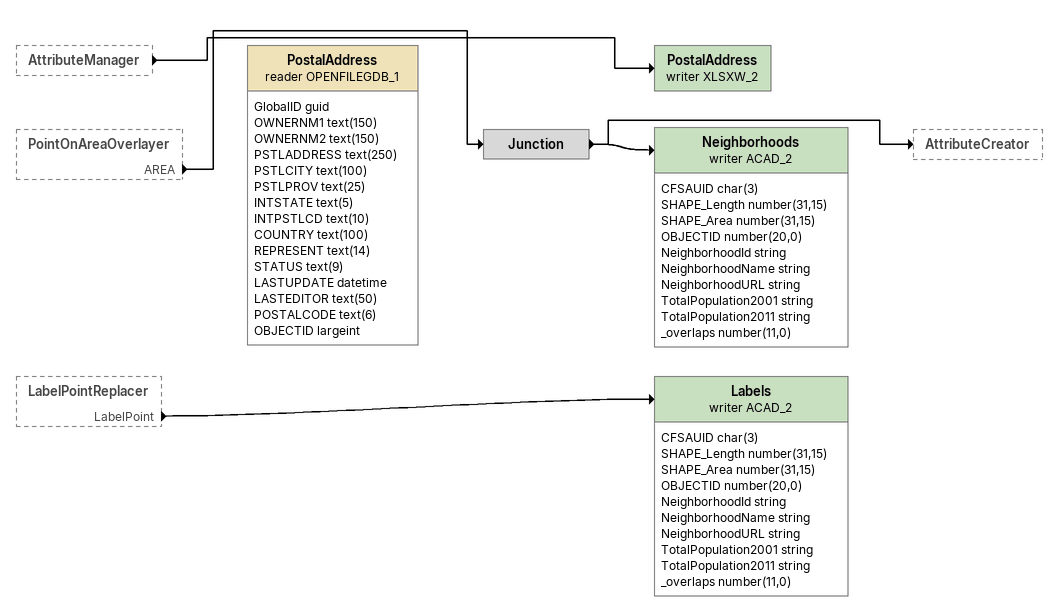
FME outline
AttributeManager [outside]
    -> PostalAddress (writer XLSXW_2)
PointOnAreaOverlayer [outside]
    AREA -> Junction
LabelPointReplacer [outside]
    LabelPoint -> Labels (writer ACAD_2)
PostalAddress (reader OPENFILEGDB_1)
    attributes: GlobalID guid, OWNERNM1 text(150), OWNERNM2 text(150), PSTLADDRESS text(250), PSTLCITY text(100), PSTLPROV text(25), INTSTATE text(5), INTPSTLCD text(10), COUNTRY text(100), REPRESENT text(14), STATUS text(9), LASTUPDATE datetime, LASTEDITOR text(50), POSTALCODE text(6), OBJECTID largeint
Junction
    -> Neighborhoods (writer ACAD_2)
    -> AttributeCreator
Neighborhoods (writer ACAD_2)
    attributes: CFSAUID char(3), SHAPE_Length number(31,15), SHAPE_Area number(31,15), OBJECTID number(20,0), NeighborhoodId string, NeighborhoodName string, NeighborhoodURL string, TotalPopulation2001 string, TotalPopulation2011 string, _overlaps number(11,0)
Labels (writer ACAD_2)
    attributes: CFSAUID char(3), SHAPE_Length number(31,15), SHAPE_Area number(31,15), OBJECTID number(20,0), NeighborhoodId string, NeighborhoodName string, NeighborhoodURL string, TotalPopulation2001 string, TotalPopulation2011 string, _overlaps number(11,0)
PostalAddress (writer XLSXW_2)
